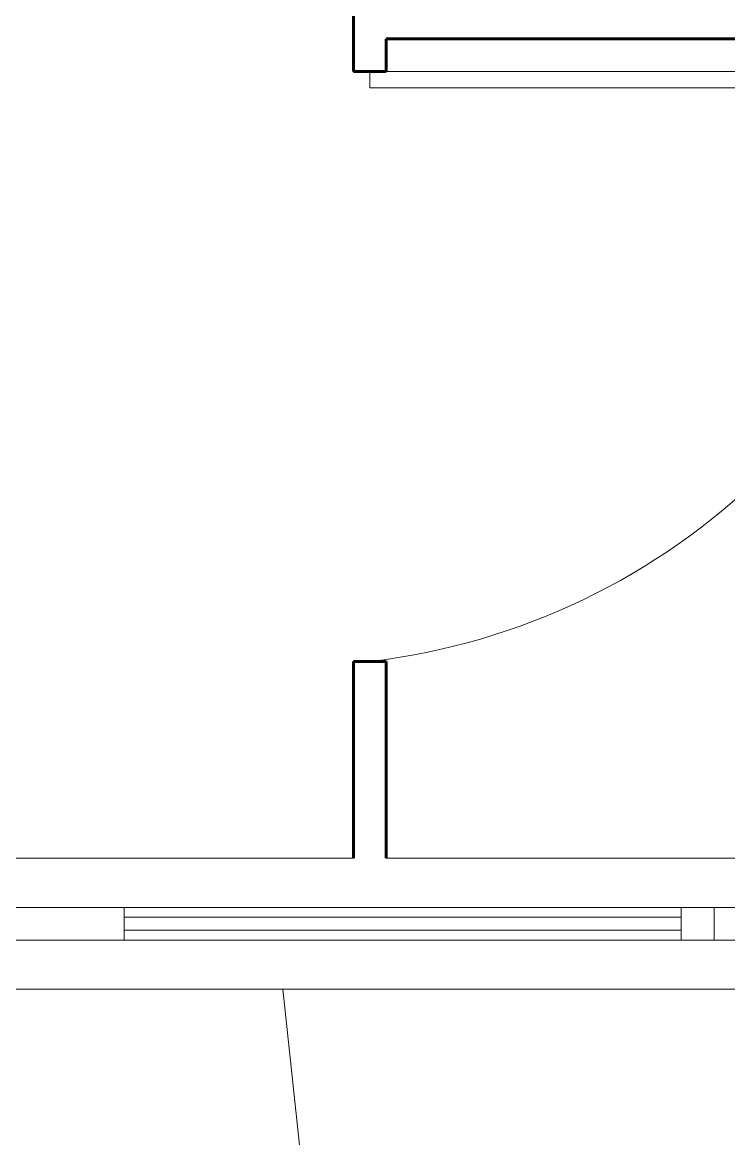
# Model space of a CAD drawing. Header units: millimetres. Extents: x 72 to 2826, y -203 to 794.
# Drawn here: x 1782.419 to 1783.496, y 362.752 to 364.455 of the extents above; entities that cross this region are included whole.
import ezdxf

# ---------------------------------------------------------------- set-up
doc = ezdxf.new("R2010")
doc.units = ezdxf.units.MM
for name, color, linetype, lineweight in [('01_Fina', 250, 'Continuous', 15), ('envolvente', 164, 'Continuous', 60), ('puertas', 15, 'Continuous', 9), ('ventanas', 132, 'Continuous', 9)]:
    doc.layers.add(name, color=color, linetype=linetype, lineweight=lineweight)

msp = doc.modelspace()

# ---------------------------------------------------------------- linework, layer by layer
at = {"layer": '01_Fina', "color": 252, "linetype": 'Continuous', "lineweight": 9, "true_color": 0x939598}
msp.add_lwpolyline([(1782.8161, 362.9801), (1782.8463, 362.6998), (1783.0663, 359.8598), (1783.2863, 358.3298), (1783.7663, 357.3398), (1784.5763, 356.6798), (1785.5463, 355.8498), (1786.3237, 355.5801)], dxfattribs=at)
at = {"layer": 'envolvente'}
for p, q in [((1782.9239, 364.3801), (1782.9239, 364.6801)), ((1782.9739, 364.3801), (1782.9739, 364.4301)), ((1784.5239, 364.4301), (1782.9739, 364.4301)), ((1782.9739, 364.3801), (1782.9239, 364.3801)), ((1782.9239, 363.1801), (1782.9239, 363.4801)), ((1782.9739, 363.4801), (1782.9239, 363.4801)), ((1782.9739, 363.1801), (1782.9739, 363.4801))]:
    msp.add_line(p, q, dxfattribs=at)
at = {"layer": 'envolvente', "lineweight": 9}
for p, q in [((1781.7239, 363.1801), (1782.9239, 363.1801)), ((1782.9739, 363.1801), (1784.4739, 363.1801)), ((1784.4739, 362.9801), (1780.4739, 362.9801))]:
    msp.add_line(p, q, dxfattribs=at)
at = {"layer": 'puertas'}
msp.add_lwpolyline([(1782.9489, 364.3801), (1782.9489, 364.3551), (1783.8489, 364.3551), (1783.8489, 364.3801)], close=True, dxfattribs=at)
msp.add_arc((1782.8282, 364.5045), 1.0315, 276.7154, 351.6708, dxfattribs=at)
at = {"layer": 'ventanas'}
for p, q in [((1780.4739, 363.1051), (1782.4739, 363.1051)), ((1782.4739, 363.1051), (1784.4739, 363.1051)), ((1782.5739, 363.0551), (1782.5739, 363.1051)), ((1783.4239, 363.1051), (1783.4239, 363.0551)), ((1783.4739, 363.1051), (1783.4739, 363.0551)), ((1783.4239, 363.0901), (1782.5739, 363.0901)), ((1783.4239, 363.0701), (1782.5739, 363.0701)), ((1782.4739, 363.0551), (1780.4739, 363.0551)), ((1784.4739, 363.0551), (1782.4739, 363.0551))]:
    msp.add_line(p, q, dxfattribs=at)

doc.saveas('drawing.dxf')
